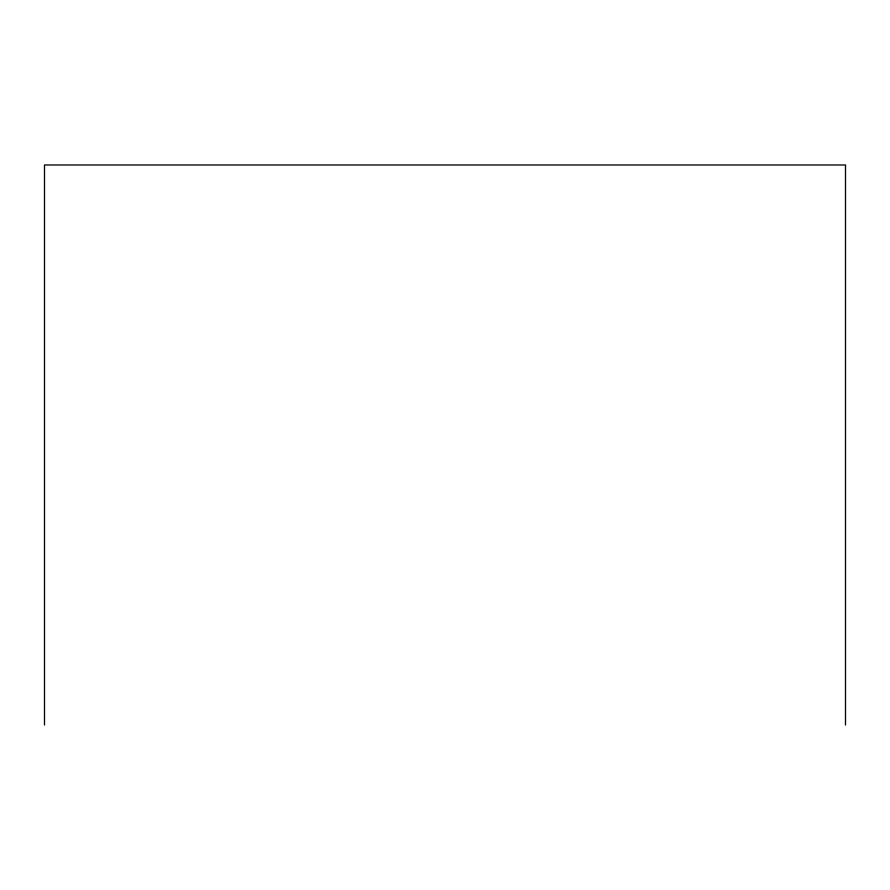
<?xml version="1.0" encoding="UTF-8"?>
<svg xmlns="http://www.w3.org/2000/svg" width="890" height="890" viewBox="0 0 890 890"><rect width="100%" height="100%" fill="white"/><g stroke="black" fill="none" stroke-linecap="round" stroke-linejoin="round"><path stroke-width="1.33" d="M845.5 725.016L845.5 164.984L44.5 164.984L44.5 725.016"/></g></svg>
